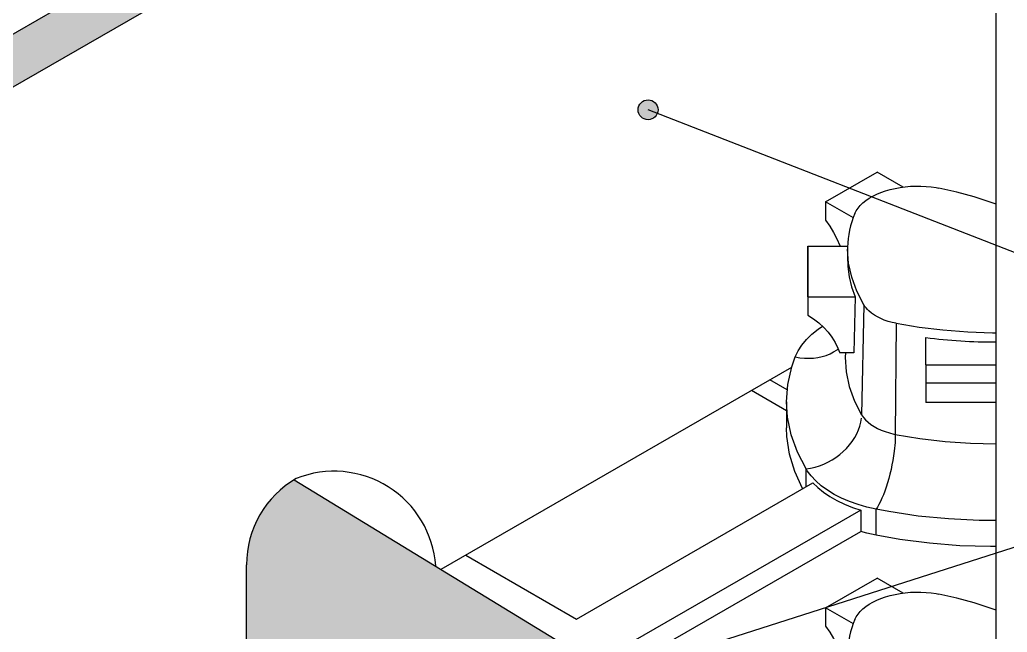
# Model space of a CAD drawing. Header units: millimetres. Extents: x 441156 to 441876, y 4514765 to 4515211.
# Drawn here: x 441594.102 to 441595.001, y 4515143 to 4515143.558 of the extents above; entities that cross this region are included whole.
import ezdxf

# ---------------------------------------------------------------- set-up
doc = ezdxf.new("R2010")
doc.units = ezdxf.units.MM
for name, color, linetype in [('Cassette', 7, 'Continuous'), ('Cornice', 7, 'Continuous'), ('Cornice_Testi', 7, 'Continuous')]:
    doc.layers.add(name, color=color, linetype=linetype)
doc.layers.add('Cornice_Tratteggi', color=7, linetype='Continuous', lineweight=5)

msp = doc.modelspace()

# ---------------------------------------------------------------- hatches: boundary and pattern name
at = {"layer": 'Cornice_Testi'}
h = msp.add_hatch(color=254, dxfattribs=at)
h.dxf.hatch_style = 1
h.paths.add_polyline_path([(441594.68301058, 4515143.47573553, 1), (441594.66489808, 4515143.47573553, 1)])
at = {"layer": 'Cornice_Tratteggi'}
h = msp.add_hatch(dxfattribs=at)
h.set_pattern_fill('AR-RSHKE', color=254, scale=3.01875e-05)
h.set_pattern_definition([(0, (441585.179239, 4515158.165128), (0.0195524437, 0.00920115), [0.004600575, -0.0038338125, 0.0053673375, -0.0023002875, 0.0069008625, -0.00306705]), (0, (441585.183839, 4515158.165511), (0.0195524437, 0.00920115), [0.0038338125, -0.0145684875, 0.00306705, -0.004600575]), (0, (441585.193041, 4515158.164553), (0.0195524437, 0.00920115), [0.002300287, -0.023769637]), (90, (441585.179239, 4515158.165128), (-0.0065174813, 0.00920115), [0.008817769, -0.027986831]), (90, (441585.1838394, 4515158.165128), (-0.0065174813, 0.00920115), [0.008626078, -0.028178522]), (90, (441585.187673, 4515158.165128), (-0.0065174813, 0.00920115), [0.008051006, -0.028753594]), (90, (441585.1930406, 4515158.164553), (-0.0065174813, 0.00920115), [0.008817769, -0.027986831]), (90, (441585.195341, 4515158.164553), (-0.0065174813, 0.00920115), [0.008817769, -0.027986831]), (90, (441585.202242, 4515158.165128), (-0.0065174813, 0.00920115), [0.008434387, -0.028370212])])
h.paths.add_polyline_path([(441593.66916813, 4515143.25000136), (441593.627339, 4515143.27415119), (441593.627339, 4515142.65832619), (441593.41819336, 4515142.77907532), (441593.41819336, 4515142.73077532), (441593.66916813, 4515142.58587637)])
h.paths.add_polyline_path([(441594.99028245, 4515144.01273974), (441594.99028245, 4515144.06103939), (441593.627339, 4515143.27415119), (441593.66916813, 4515143.25000136)])
msp.add_hatch(color=254, dxfattribs=at).paths.add_polyline_path([(441594.35213967, 4515143.1388941, 0.261909253), (441594.3086173, 4515143.0615068), (441594.3086173, 4515142.96748584), (441594.55794094, 4515142.81514864), (441594.60002848, 4515142.81514864, -0.67590184), (441594.72335656, 4515142.9120799)])

# ---------------------------------------------------------------- linework, layer by layer
at = {"layer": 'Cassette', "color": 5}
for p, q in [((441595.08207194, 4515143.31660036), (441594.67395433, 4515143.47573553)), ((441594.61700302, 4515142.95268495), (441595.0843767, 4515143.10229927))]:
    msp.add_line(p, q, dxfattribs=at)
at = {"layer": 'Cornice', "color": 254}
for p, q in [((441594.99028245, 4515144.55953718), (441594.99028245, 4515141.38619046)), ((441593.627339, 4515143.27415119), (441594.99028245, 4515144.06103939)), ((441593.66916813, 4515143.25000136), (441594.99028245, 4515144.01273974)), ((441594.48569307, 4515143.05729273), (441594.80475277, 4515143.24150016)), ((441594.35213967, 4515143.1388941), (441594.72708579, 4515142.90980133)), ((441594.3086173, 4515142.95505896), (441594.3086173, 4515143.0615068))]:
    msp.add_line(p, q, dxfattribs=at)
at = {"layer": 'Cornice', "color": 254, "linetype": 'Continuous'}
for p, q in [((441594.83553675, 4515143.39203442), (441594.88228402, 4515143.41902371)), ((441594.90594251, 4515143.40536389), (441594.88228402, 4515143.41902371)), ((441594.83553675, 4515143.39203442), (441594.83553637, 4515143.3751956)), ((441594.86073772, 4515143.37748401), (441594.83553675, 4515143.39203442)), ((441594.8193103, 4515143.35153188), (441594.81930976, 4515143.33469309)), ((441594.8193103, 4515143.3055204), (441594.8193103, 4515143.35153188)), ((441594.8193103, 4515143.35153188), (441594.85566719, 4515143.35153111)), ((441594.85555043, 4515143.35047684), (441594.85537461, 4515143.342253)), ((441594.81930976, 4515143.33469309), (441594.81930976, 4515143.2886816)), ((441594.8193103, 4515143.3055204), (441594.81930976, 4515143.2886816)), ((441594.8193103, 4515143.3055204), (441594.86228659, 4515143.30551948)), ((441594.86228659, 4515143.30551948), (441594.86116681, 4515143.25449824)), ((441594.87027845, 4515143.29825858), (441594.86825996, 4515143.19789021)), ((441594.89963513, 4515143.28130966), (441594.89893335, 4515143.18018108)), ((441594.92661392, 4515143.24356922), (441594.92661392, 4515143.26838044)), ((441594.86116681, 4515143.25449824), (441594.84835016, 4515143.25449824)), ((441594.85349845, 4515143.25449824), (441594.85341551, 4515143.25061876)), ((441594.92661392, 4515143.24356922), (441594.92661392, 4515143.22673012)), ((441594.92661392, 4515143.24356922), (441594.99028245, 4515143.24356922)), ((441594.80054865, 4515143.22077167), (441594.78469914, 4515143.2299223)), ((441594.76804919, 4515143.22030954), (441594.79997067, 4515143.20187984)), ((441594.99028245, 4515143.22673012), (441594.92661392, 4515143.22673012)), ((441594.92661392, 4515143.22673012), (441594.92661392, 4515143.20931307)), ((441594.79997067, 4515143.20964724), (441594.79997067, 4515143.18598506)), ((441594.99028245, 4515143.20931307), (441594.92661392, 4515143.20931307)), ((441594.81779835, 4515143.13268986), (441594.81779835, 4515143.14869969)), ((441594.60881393, 4515143.01203381), (441594.82385411, 4515143.13618613)), ((441594.88138926, 4515143.08832363), (441594.88138926, 4515143.11198581)), ((441594.86739952, 4515143.11104542), (441594.65235934, 4515142.9868931)), ((441594.86739952, 4515143.11104542), (441594.86739952, 4515143.09181989)), ((441594.66900929, 4515142.97728034), (441594.86739952, 4515143.09181989)), ((441594.50805776, 4515143.07020486), (441594.60881393, 4515143.01203381)), ((441594.83553675, 4515143.02231812), (441594.88228402, 4515143.0493074)), ((441594.90594251, 4515143.03564759), (441594.88228402, 4515143.0493074)), ((441594.83553675, 4515143.02231812), (441594.83553637, 4515143.0054793)), ((441594.86073772, 4515143.00776771), (441594.83553675, 4515143.02231812))]:
    msp.add_line(p, q, dxfattribs=at)
for points in [[(441594.86209527, 4515143.38125303, 0), (441594.86334502, 4515143.38376526, 0), (441594.86498306, 4515143.38622873, 0), (441594.8669902, 4515143.38861775, 0), (441594.86934729, 4515143.39090663, 0), (441594.87205027, 4515143.39308586, 0), (441594.87508523, 4515143.39514882, 0), (441594.87841846, 4515143.39707433, 0), (441594.88201624, 4515143.3988412, 0), (441594.8858655, 4515143.40043979, 0), (441594.88995217, 4515143.40186787, 0), (441594.89423189, 4515143.40311128, 0), (441594.89866035, 4515143.40415588, 0), (441594.90322108, 4515143.40499507, 0), (441594.90789807, 4515143.40562891, 0), (441594.91264149, 4515143.40605184, 0), (441594.91740148, 4515143.4062583, 0), (441594.92216285, 4515143.40624491, 0), (441594.92690664, 4515143.40601431, 0), (441594.9315831, 4515143.40557013, 0), (441594.9361425, 4515143.40491601, 0), (441594.93856388, 4515143.40447297, 0)], [(441594.99028245, 4515143.38980476, 0), (441594.98978485, 4515143.39001328, 0), (441594.97060833, 4515143.39652095, 0), (441594.95487975, 4515143.40084526, 0), (441594.93856388, 4515143.40447297, 0)], [(441594.83553637, 4515143.3751956, 0), (441594.83922482, 4515143.36971611, 0), (441594.84264639, 4515143.36403225, 0), (441594.84577503, 4515143.35818728, 0), (441594.84858692, 4515143.35222568, 0), (441594.84889047, 4515143.35153125, 0)], [(441594.87027845, 4515143.29825858, 0), (441594.86391634, 4515143.31065623, 0), (441594.85931679, 4515143.32316784, 0), (441594.85646381, 4515143.33607157, 0), (441594.85553159, 4515143.34891023, 0), (441594.85555051, 4515143.35048039, 0)], [(441594.85537461, 4515143.342253, 0), (441594.85565997, 4515143.33299607, 0), (441594.8569107, 4515143.32376586, 0), (441594.85912225, 4515143.31459589, 0), (441594.86228659, 4515143.30551948, 0)], [(441594.89963513, 4515143.28130966, 0), (441594.89595648, 4515143.28210036, 0), (441594.89241063, 4515143.2830734, 0), (441594.88892671, 4515143.28425867, 0), (441594.88563474, 4515143.28562129, 0), (441594.88264321, 4515143.28710649, 0), (441594.87987633, 4515143.28873956, 0), (441594.87728452, 4515143.29056311, 0), (441594.87496969, 4515143.29251798, 0), (441594.87359881, 4515143.2938773, 0), (441594.87236122, 4515143.29528359, 0), (441594.87124758, 4515143.2967517, 0), (441594.87027845, 4515143.29825858, 0)], [(441594.81930976, 4515143.2886816, 0), (441594.82452602, 4515143.28533162, 0), (441594.82936484, 4515143.28162319, 0), (441594.8337894, 4515143.27758452, 0), (441594.83776603, 4515143.27324636, 0), (441594.84126445, 4515143.26864171, 0), (441594.84425805, 4515143.26380564, 0), (441594.84672404, 4515143.25877493, 0), (441594.84835016, 4515143.25449824, 0)], [(441594.8079404, 4515143.25071759, 0), (441594.81052219, 4515143.25617191, 0), (441594.81391754, 4515143.26147556, 0), (441594.8181006, 4515143.26658818, 0), (441594.82303955, 4515143.27147086, 0), (441594.82869679, 4515143.27608643, 0), (441594.83254256, 4515143.27879593, 0)], [(441594.89963513, 4515143.28130966, 0), (441594.92073404, 4515143.27785284, 0), (441594.9422874, 4515143.2752652, 0), (441594.9647867, 4515143.27353192, 0), (441594.9874453, 4515143.27275055, 0), (441594.99028245, 4515143.27275159, 0)], [(441594.8079404, 4515143.25071759, 0), (441594.81209592, 4515143.25000224, 0), (441594.81625342, 4515143.24959051, 0), (441594.82038126, 4515143.24948555, 0), (441594.82444803, 4515143.24968814, 0), (441594.82842277, 4515143.25019676, 0), (441594.83227523, 4515143.25100751, 0), (441594.8359761, 4515143.25211425, 0), (441594.83949721, 4515143.25350854, 0), (441594.84281176, 4515143.25517977, 0), (441594.84589453, 4515143.25711522, 0), (441594.84706397, 4515143.25796511, 0)], [(441594.79997067, 4515143.20964724, 0), (441594.8011776, 4515143.22571476, 0), (441594.80478934, 4515143.24166162, 0), (441594.8079404, 4515143.25071759, 0)], [(441594.85341551, 4515143.25061876, 0), (441594.85414707, 4515143.23712515, 0), (441594.85691283, 4515143.22371969, 0), (441594.86169175, 4515143.21050442, 0), (441594.86825996, 4515143.19789021, 0)], [(441594.81779835, 4515143.14869969, 0), (441594.80979922, 4515143.16410496, 0), (441594.80414016, 4515143.17985221, 0), (441594.80086365, 4515143.1958232, 0), (441594.79997067, 4515143.20964724, 0)], [(441594.81779835, 4515143.14869969, 0), (441594.82182319, 4515143.14933664, 0), (441594.82584996, 4515143.15027787, 0), (441594.829848, 4515143.1515162, 0), (441594.83378688, 4515143.15304222, 0), (441594.83763664, 4515143.1548443, 0), (441594.84136796, 4515143.15690875, 0), (441594.84495245, 4515143.15921983, 0), (441594.84836284, 4515143.16175997, 0), (441594.85157316, 4515143.16450983, 0), (441594.85455898, 4515143.16744849, 0), (441594.85729759, 4515143.17055358, 0), (441594.85976813, 4515143.17380146, 0), (441594.86195181, 4515143.17716742, 0), (441594.86383201, 4515143.18062585, 0), (441594.86539441, 4515143.18415042, 0), (441594.86662712, 4515143.18771431, 0), (441594.86752077, 4515143.19129039, 0), (441594.86806856, 4515143.19485144, 0), (441594.86825996, 4515143.19789021, 0)], [(441594.86825996, 4515143.19789021, 0), (441594.86986371, 4515143.19556006, 0), (441594.87181312, 4515143.19331947, 0), (441594.87409336, 4515143.1911855, 0), (441594.87668705, 4515143.1891744, 0), (441594.87957448, 4515143.18730146, 0), (441594.88273365, 4515143.18558093, 0), (441594.88614054, 4515143.18402592, 0), (441594.8897692, 4515143.18264826, 0), (441594.89359202, 4515143.18145843, 0), (441594.89757992, 4515143.18046549, 0), (441594.89893335, 4515143.18018108, 0)], [(441594.81451361, 4515143.13079344, 0), (441594.80738993, 4515143.14634128, 0), (441594.80262439, 4515143.16218681, 0), (441594.8002528, 4515143.17821103, 0), (441594.79997067, 4515143.18598506, 0)], [(441594.89893335, 4515143.18018108, 0), (441594.89884782, 4515143.17656211, 0), (441594.89864074, 4515143.17277305, 0), (441594.89831368, 4515143.16884274, 0), (441594.89786913, 4515143.1648011, 0), (441594.89731048, 4515143.16067887, 0), (441594.89664197, 4515143.15650745, 0), (441594.8958687, 4515143.15231856, 0), (441594.89499655, 4515143.1481441, 0), (441594.89403215, 4515143.14401582, 0), (441594.89298285, 4515143.13996516, 0), (441594.89185664, 4515143.13602294, 0), (441594.89066208, 4515143.13221915, 0), (441594.88940826, 4515143.12858276, 0), (441594.88810473, 4515143.12514144, 0), (441594.88676141, 4515143.12192137, 0), (441594.88538852, 4515143.11894706, 0), (441594.88399651, 4515143.11624115, 0), (441594.88259598, 4515143.11382423, 0), (441594.88138926, 4515143.11198581, 0)], [(441594.89893335, 4515143.18018108, 0), (441594.92133378, 4515143.17630817, 0), (441594.94423363, 4515143.17357715, 0), (441594.9674586, 4515143.17200883, 0), (441594.99028245, 4515143.17162438, 0)], [(441594.88138926, 4515143.11198581, 0), (441594.87302203, 4515143.11390539, 0), (441594.86497641, 4515143.1162387, 0), (441594.85731364, 4515143.11896798, 0), (441594.85009204, 4515143.12207245, 0), (441594.84336658, 4515143.12552849, 0), (441594.83718842, 4515143.1293098, 0), (441594.83160461, 4515143.1333876, 0), (441594.82665762, 4515143.13773085, 0), (441594.82238512, 4515143.1423065, 0), (441594.81881961, 4515143.14707972, 0), (441594.81779835, 4515143.14869969, 0)], [(441594.82385411, 4515143.13618613, 0), (441594.8283752, 4515143.1316908, 0), (441594.8335577, 4515143.12744008, 0), (441594.83936216, 4515143.12346631, 0), (441594.84574442, 4515143.11979973, 0), (441594.85265589, 4515143.11646826, 0), (441594.86004398, 4515143.11349724, 0), (441594.86739952, 4515143.11104542, 0)], [(441594.99028245, 4515143.10187591, 0), (441594.97509289, 4515143.10181949, 0), (441594.94732635, 4515143.1031087, 0), (441594.91985738, 4515143.10578092, 0), (441594.89289224, 4515143.10981608, 0), (441594.88138926, 4515143.11198581, 0)], [(441594.88138926, 4515143.08832363, 0), (441594.87302203, 4515143.09024321, 0), (441594.86739952, 4515143.09181989, 0)], [(441594.99028245, 4515143.07813904, 0), (441594.98556107, 4515143.07803266, 0), (441594.95773654, 4515143.07879911, 0), (441594.93013141, 4515143.08095344, 0), (441594.90295296, 4515143.08447945, 0), (441594.88138926, 4515143.08832363, 0)], [(441594.86209527, 4515143.01153673, 0), (441594.86334502, 4515143.01404896, 0), (441594.86498306, 4515143.01651243, 0), (441594.8669902, 4515143.01890145, 0), (441594.86934729, 4515143.02119032, 0), (441594.87205027, 4515143.02336956, 0), (441594.87508523, 4515143.02543252, 0), (441594.87841846, 4515143.02735802, 0), (441594.88201624, 4515143.0291249, 0), (441594.8858655, 4515143.03072349, 0), (441594.88995217, 4515143.03215157, 0), (441594.89423189, 4515143.03339498, 0), (441594.89866035, 4515143.03443957, 0), (441594.90322108, 4515143.03527877, 0), (441594.90789807, 4515143.03591261, 0), (441594.91264149, 4515143.03633553, 0), (441594.91740148, 4515143.036542, 0), (441594.92216285, 4515143.03652861, 0), (441594.92690664, 4515143.03629801, 0), (441594.9315831, 4515143.03585383, 0), (441594.9361425, 4515143.0351997, 0), (441594.93856388, 4515143.03475666, 0)], [(441594.99028245, 4515143.02008845, 0), (441594.98978485, 4515143.02029697, 0), (441594.97060833, 4515143.02680464, 0), (441594.95487975, 4515143.03112896, 0), (441594.93856388, 4515143.03475666, 0)], [(441594.83553637, 4515143.0054793, 0), (441594.83922482, 4515142.99999981, 0), (441594.84264639, 4515142.99431595, 0), (441594.84577503, 4515142.98847098, 0), (441594.84858692, 4515142.98250938, 0), (441594.84889047, 4515142.98181495, 0)]]:
    msp.add_polyline3d(points, dxfattribs=at)
for centre, radius, start, end in [((441594.94013407, 4515143.34846002), 0.08462905, 157.20716567, 178.63169164), ((441594.98673532, 4515143.72033062), 0.45594699, 262.42262419, 270.44574907), ((441594.94013407, 4515142.97874372), 0.08462905, 157.20716567, 178.63169164)]:
    msp.add_arc(centre, radius, start, end, dxfattribs=at)
at = {"layer": 'Cornice', "color": 254}
for centre, radius, start, end in [((441594.3991798, 4515143.0615068), 0.0905625, 119.99976136, 180), ((441594.38837511, 4515143.054016), 0.09257931, 3.90403376, 111.86350834)]:
    msp.add_arc(centre, radius, start, end, dxfattribs=at)
at = {"layer": 'Cornice_Testi', "color": 254}
msp.add_circle((441594.67395433, 4515143.47573553), 0.00905625, dxfattribs=at)

doc.saveas('drawing.dxf')
